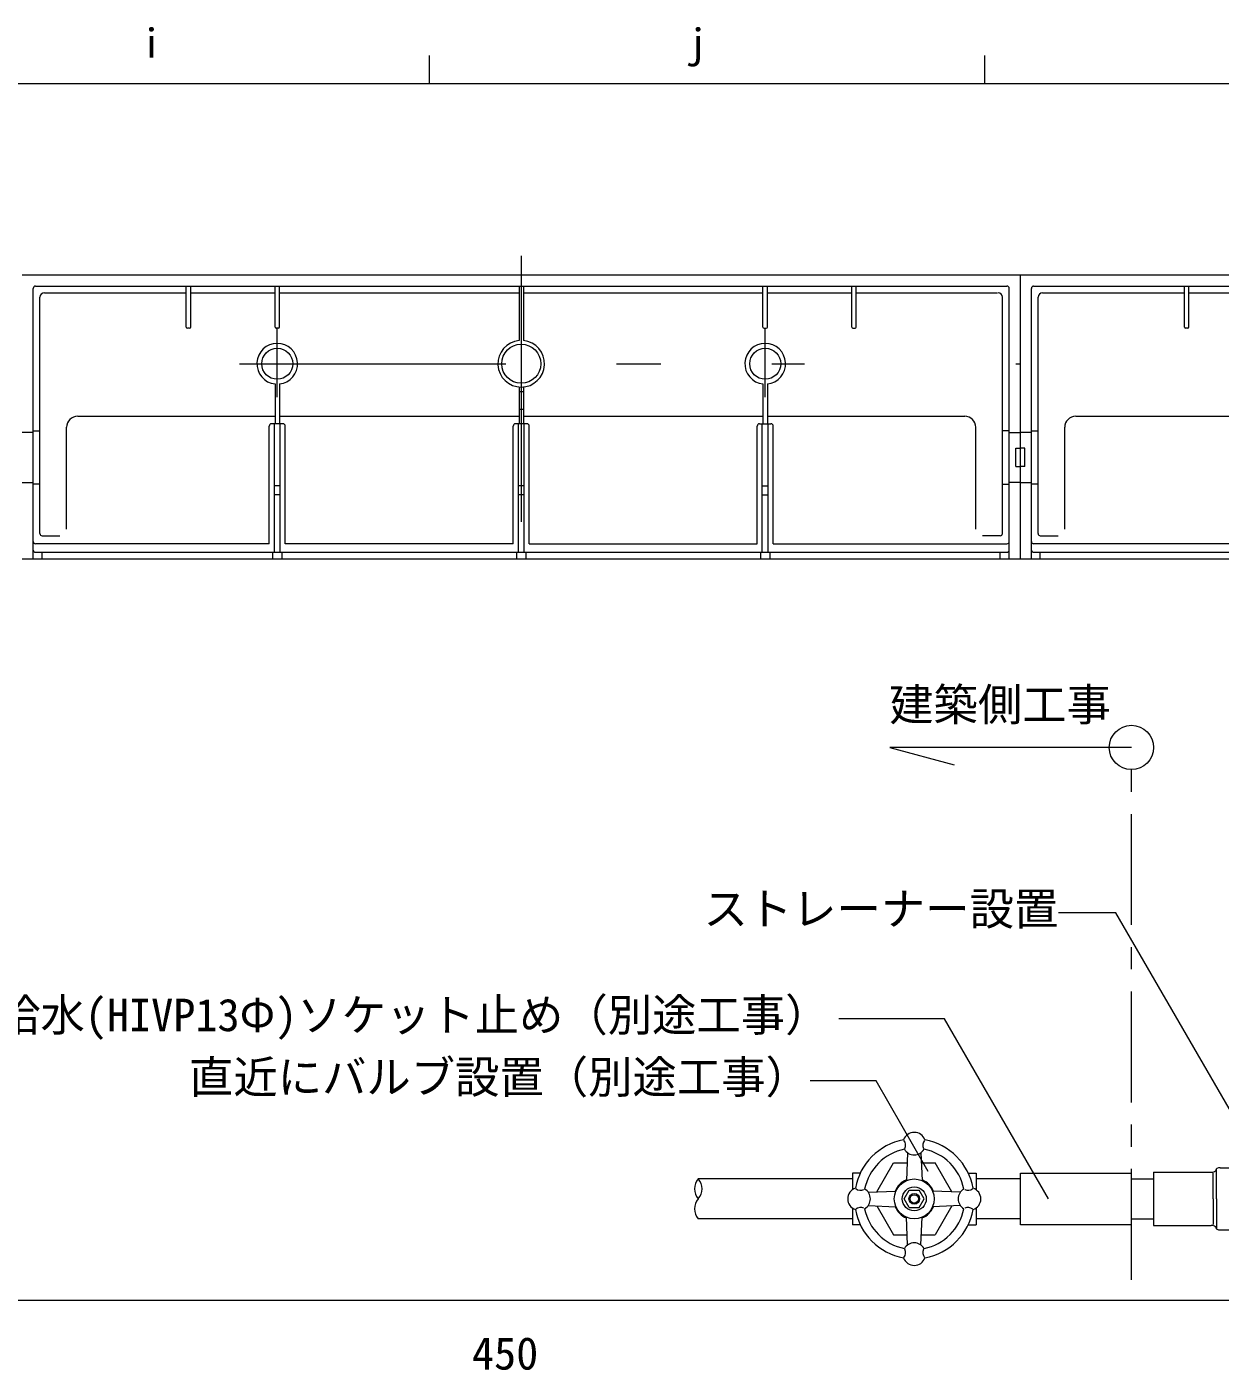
# Model space of a CAD drawing. Units: millimetres, scale not verified. Extents: x -1916 to 1917, y -1364 to 1364.
# Drawn here: x 217 to 755, y 759 to 1364 of the extents above; entities that cross this region are included whole.
import ezdxf
from ezdxf.enums import TextEntityAlignment as Align

# ---------------------------------------------------------------- set-up
doc = ezdxf.new("R2010")
doc.units = ezdxf.units.MM
doc.header["$LTSCALE"] = 10
doc.linetypes.add('CHAIN1', pattern=[8, 5, -1, 1, -1])
doc.linetypes.add('USER5', pattern=[24, 12, -5, 2, -5])
for name, color, linetype, lineweight in [('0-2_A-3', 3, 'USER5', 18), ('0-5_A-6', 7, 'Continuous', 18), ('0-6_A-7', 5, 'Continuous', 18), ('0-7_A-9', 3, 'Continuous', 18), ('0-C_B-0', 3, 'Continuous', 18), ('7-2', 4, 'Continuous', 5), ('7-4', 4, 'Continuous', 5), ('E-0', 4, 'Continuous', 5), ('F-4', 7, 'Continuous', 18)]:
    doc.layers.add(name, color=color, linetype=linetype, lineweight=lineweight)
doc.styles.add('ＭＳ ゴシック', font='')
doc.styles.get('ＭＳ ゴシック').set_extended_font_data('MS Gothic')

msp = doc.modelspace()

# ---------------------------------------------------------------- linework, layer by layer
at = {"layer": '0-2_A-3'}
for p, q in [((440.38, 1261.09), (440.38, 1115.64)), ((330.38, 1197.24), (330.38, 1228.48)), ((550.38, 1197.24), (550.38, 1228.48)), ((313.39, 1212.36), (568.07, 1212.36))]:
    msp.add_line(p, q, dxfattribs=at)
at = {"layer": '0-5_A-6'}
msp.add_line((-1134.62, 790.19), (1115.38, 790.19), dxfattribs=at)
at = {"layer": '0-6_A-7'}
for p, q in [((708.53, 964.89), (682.56, 964.89)), ((784.97, 832.49), (708.53, 964.89)), ((631.21, 917.07), (583.62, 917.07)), ((678.08, 835.88), (631.21, 917.07)), ((600.33, 889.08), (570.59, 889.08)), ((623.89, 848.27), (600.33, 889.08))]:
    msp.add_line(p, q, dxfattribs=at)
at = {"layer": '0-7_A-9'}
for p, q in [((665.38, 1252.36), (215.38, 1252.36)), ((665.38, 1252.36), (665.38, 1124.36)), ((220.38, 1124.36), (220.38, 1246.36)), ((221.38, 1247.36), (659.38, 1247.36)), ((223.4, 1135.81), (223.4, 1242.34)), ((225.4, 1244.34), (289.38, 1244.34)), ((289.38, 1228.86), (289.38, 1247.36)), ((291.38, 1228.86), (291.38, 1247.36)), ((291.38, 1244.34), (329.38, 1244.34)), ((329.38, 1228.86), (329.38, 1247.36)), ((331.38, 1228.86), (331.38, 1247.36)), ((331.38, 1244.34), (439.38, 1244.34)), ((439.38, 1247.36), (439.38, 1222.81)), ((441.38, 1247.36), (441.38, 1222.81)), ((441.38, 1244.34), (549.38, 1244.34)), ((549.38, 1228.86), (549.38, 1247.36)), ((551.38, 1228.86), (551.38, 1247.36)), ((551.38, 1244.34), (589.38, 1244.34)), ((589.38, 1228.86), (589.38, 1247.36)), ((591.38, 1228.86), (591.38, 1247.36)), ((591.38, 1244.34), (655.06, 1244.34)), ((657.36, 1135.81), (657.36, 1242.34)), ((660.38, 1124.36), (660.38, 1246.36)), ((290.88, 1228.36), (289.88, 1228.36)), ((330.88, 1228.36), (329.88, 1228.36)), ((549.88, 1228.36), (550.88, 1228.36)), ((589.88, 1228.36), (590.88, 1228.36)), ((663.38, 1212.36), (665.38, 1212.36)), ((329.38, 1203.25), (329.38, 1185.3)), ((331.38, 1203.25), (331.38, 1185.3)), ((439.38, 1201.91), (439.38, 1185.3)), ((441.38, 1199.7), (439.38, 1199.7)), ((441.38, 1201.91), (441.38, 1185.3)), ((549.38, 1203.25), (549.38, 1185.3)), ((551.38, 1203.25), (551.38, 1185.3)), ((240.43, 1188.72), (329.38, 1188.72)), ((331.38, 1188.72), (439.38, 1188.72)), ((441.38, 1191.7), (439.38, 1191.7)), ((441.38, 1188.72), (549.38, 1188.72)), ((551.38, 1188.72), (640.33, 1188.72)), ((220.38, 1181.42), (215.38, 1181.42)), ((220.38, 1182.13), (223.4, 1182.13)), ((235.43, 1137.81), (235.43, 1183.72)), ((326.79, 1131.23), (326.79, 1184.3)), ((332.97, 1185.3), (327.79, 1185.3)), ((329.08, 1127.36), (329.08, 1185.3)), ((331.68, 1127.36), (331.68, 1185.3)), ((333.97, 1131.23), (333.97, 1184.3)), ((436.79, 1131.23), (436.79, 1184.3)), ((442.97, 1185.3), (437.79, 1185.3)), ((439.08, 1127.36), (439.08, 1185.3)), ((441.68, 1127.36), (441.68, 1185.3)), ((443.97, 1131.23), (443.97, 1184.3)), ((546.79, 1131.23), (546.79, 1184.3)), ((547.79, 1185.3), (552.97, 1185.3)), ((549.08, 1127.36), (549.08, 1185.3)), ((551.68, 1127.36), (551.68, 1185.3)), ((553.97, 1131.23), (553.97, 1184.3)), ((645.33, 1137.81), (645.33, 1183.72)), ((660.38, 1182.13), (657.36, 1182.13)), ((660.38, 1181.42), (665.38, 1181.42)), ((663.38, 1165.98), (663.38, 1174.28)), ((663.38, 1174.28), (665.38, 1174.28)), ((663.38, 1165.98), (665.38, 1165.98)), ((215.38, 1158.84), (220.38, 1158.84)), ((223.4, 1158.13), (220.38, 1158.13)), ((331.68, 1157.36), (329.08, 1157.36)), ((441.68, 1157.36), (439.08, 1157.36)), ((549.08, 1157.36), (551.68, 1157.36)), ((657.36, 1158.13), (660.38, 1158.13)), ((665.38, 1158.84), (660.38, 1158.84)), ((331.68, 1153.34), (329.08, 1153.34)), ((441.68, 1153.34), (439.08, 1153.34)), ((549.08, 1153.34), (551.68, 1153.34)), ((224.4, 1134.81), (232.43, 1134.81)), ((656.36, 1134.81), (648.33, 1134.81)), ((326.79, 1131.23), (221.38, 1131.23)), ((221.38, 1127.36), (659.38, 1127.36)), ((224.38, 1124.36), (224.38, 1127.36)), ((328.28, 1127.36), (328.28, 1124.36)), ((332.48, 1127.36), (332.48, 1124.36)), ((436.79, 1131.23), (333.97, 1131.23)), ((438.28, 1127.36), (438.28, 1124.36)), ((442.48, 1127.36), (442.48, 1124.36)), ((443.97, 1131.23), (546.79, 1131.23)), ((548.28, 1127.36), (548.28, 1124.36)), ((552.48, 1127.36), (552.48, 1124.36)), ((553.97, 1131.23), (659.38, 1131.23)), ((656.38, 1124.36), (656.38, 1127.36)), ((215.38, 1124.36), (665.38, 1124.36))]:
    msp.add_line(p, q, dxfattribs=at)
for centre, radius in [((330.38, 1212.36), 7), ((440.38, 1212.36), 8.8), ((550.38, 1212.36), 7)]:
    msp.add_circle(centre, radius, dxfattribs=at)
for centre, radius, start, end in [((221.38, 1246.36), 1, 90, 180), ((225.4, 1242.34), 2, 90, 180), ((655.36, 1242.34), 2, 0, 90), ((659.38, 1246.36), 1, 0, 90), ((289.88, 1228.86), 0.5, 180, 270), ((290.88, 1228.86), 0.5, 270, 0), ((329.88, 1228.86), 0.5, 180, 270), ((330.88, 1228.86), 0.5, 270, 0), ((549.88, 1228.86), 0.5, 180, 270), ((550.88, 1228.86), 0.5, 270, 0), ((589.88, 1228.86), 0.5, 180, 270), ((590.88, 1228.86), 0.5, 270, 0), ((330.38, 1212.36), 9.17, 276.26258, 263.73742), ((440.38, 1212.36), 10.5, 95.46502, 84.53498), ((550.38, 1212.36), 9.17, 276.26258, 263.73742), ((240.43, 1183.72), 5, 90, 180), ((640.33, 1183.72), 5, 0, 90), ((327.79, 1184.3), 1, 90, 180), ((332.97, 1184.3), 1, 0, 90), ((437.79, 1184.3), 1, 90, 180), ((442.97, 1184.3), 1, 0, 90), ((547.79, 1184.3), 1, 90, 180), ((552.97, 1184.3), 1, 0, 90), ((224.4, 1135.81), 1, 180, 270), ((656.36, 1135.81), 1, 270, 0), ((221.38, 1132.23), 1, 180, 270), ((221.38, 1128.36), 1, 180, 270), ((659.38, 1132.23), 1, 270, 360), ((659.38, 1128.36), 1, 270, 0)]:
    msp.add_arc(centre, radius, start, end, dxfattribs=at)
at = {"layer": '0-C_B-0'}
for p, q in [((665.38, 1252.36), (665.38, 1124.36)), ((1115.38, 1252.36), (665.38, 1252.36)), ((670.38, 1124.36), (670.38, 1246.36)), ((671.38, 1247.36), (1109.38, 1247.36)), ((673.4, 1135.81), (673.4, 1242.34)), ((675.4, 1244.34), (739.38, 1244.34)), ((739.38, 1228.86), (739.38, 1247.36)), ((741.38, 1228.86), (741.38, 1247.36)), ((741.38, 1244.34), (779.38, 1244.34)), ((740.88, 1228.36), (739.88, 1228.36)), ((690.43, 1188.72), (779.38, 1188.72)), ((670.38, 1181.42), (665.38, 1181.42)), ((670.38, 1182.13), (673.4, 1182.13)), ((685.43, 1137.81), (685.43, 1183.72)), ((667.38, 1174.28), (665.38, 1174.28)), ((667.38, 1165.98), (667.38, 1174.28)), ((667.38, 1165.98), (665.38, 1165.98)), ((665.38, 1158.84), (670.38, 1158.84)), ((673.4, 1158.13), (670.38, 1158.13)), ((674.4, 1134.81), (682.43, 1134.81)), ((776.79, 1131.23), (671.38, 1131.23)), ((671.38, 1127.36), (1109.38, 1127.36)), ((674.38, 1124.36), (674.38, 1127.36)), ((665.38, 1124.36), (1115.38, 1124.36))]:
    msp.add_line(p, q, dxfattribs=at)
for centre, radius, start, end in [((671.38, 1246.36), 1, 90, 180), ((675.4, 1242.34), 2, 90, 180), ((739.88, 1228.86), 0.5, 180, 270), ((740.88, 1228.86), 0.5, 270, 0), ((690.43, 1183.72), 5, 90, 180), ((674.4, 1135.81), 1, 180, 270), ((671.38, 1132.23), 1, 180, 270), ((671.38, 1128.36), 1, 180, 270)]:
    msp.add_arc(centre, radius, start, end, dxfattribs=at)
at = {"layer": '7-2'}
for p, q in [((614.58, 856.64), (614.04, 844.14)), ((620.58, 856.64), (621.12, 844.14)), ((600.7, 839.03), (608.22, 852.06)), ((608.22, 852.06), (614.38, 852.06)), ((620.78, 852.06), (626.93, 852.06)), ((634.45, 839.03), (626.93, 852.06)), ((589.68, 844.86), (520.22, 844.86)), ((593.21, 847.5), (589.68, 847.5)), ((589.68, 847.5), (589.68, 839.99)), ((641.94, 847.5), (645.48, 847.5)), ((645.48, 847.5), (645.48, 839.99)), ((665.48, 844.86), (645.48, 844.86)), ((665.48, 847.51), (715.48, 847.51)), ((665.48, 824.23), (665.48, 847.51)), ((715.48, 824.23), (715.48, 847.51)), ((596.8, 838.86), (609.3, 839.4)), ((613.07, 835.86), (615.33, 839.76)), ((615.33, 831.96), (613.07, 835.86)), ((615.33, 839.76), (619.83, 839.76)), ((622.08, 835.86), (619.83, 839.76)), ((619.83, 831.96), (622.08, 835.86)), ((638.35, 838.86), (625.85, 839.4)), ((589.68, 831.74), (589.68, 824.22)), ((596.8, 832.86), (609.3, 832.32)), ((600.7, 832.69), (608.22, 819.66)), ((615.33, 831.96), (619.83, 831.96)), ((638.35, 832.86), (625.85, 832.32)), ((634.45, 832.69), (626.93, 819.66)), ((645.48, 831.74), (645.48, 824.22)), ((589.68, 826.86), (520.22, 826.86)), ((593.21, 824.22), (589.68, 824.22)), ((614.58, 815.09), (614.04, 827.59)), ((620.58, 815.09), (621.12, 827.59)), ((641.94, 824.22), (645.48, 824.22)), ((665.48, 826.86), (645.48, 826.86)), ((715.48, 824.23), (665.48, 824.23)), ((608.22, 819.66), (614.38, 819.66)), ((620.78, 819.66), (626.93, 819.66))]:
    msp.add_line(p, q, dxfattribs=at)
for radius in [9, 5.4, 2.4, 1.89]:
    msp.add_circle((617.58, 835.86), radius, dxfattribs=at)
for centre, radius, start, end in [((617.58, 835.86), 27, 100.28373, 169.71627), ((617.58, 860.76), 5.1, 19.06973, 160.93029), ((610.31, 860.08), 3.4, 333.93864, 39.44332), ((624.85, 860.08), 3.4, 140.55666, 206.06134), ((617.58, 835.86), 27, 10.28374, 79.71628), ((617.58, 835.86), 22.8, 101.19368, 168.80632), ((617.58, 860.76), 5.1, 209.78922, 330.21078), ((617.58, 835.86), 22.8, 11.19369, 78.80629), ((525.25, 840.36), 6.75, 138.19, 221.81001), ((515.18, 840.36), 6.75, 318.19, 41.81001), ((617.58, 835.86), 9.3, 112.28716, 157.71278), ((617.58, 835.86), 9.3, 22.2872, 67.71308), ((525.25, 831.36), 6.75, 138.19, 221.81001), ((592.68, 835.86), 5.1, 109.06971, 250.93028), ((593.36, 843.13), 3.4, 230.55666, 296.06134), ((592.68, 835.86), 5.1, 299.78921, 60.2108), ((642.48, 835.86), 5.1, 119.78922, 240.21076), ((641.8, 843.13), 3.4, 243.93864, 309.44331), ((642.48, 835.86), 5.1, 289.06974, 70.93026), ((617.58, 835.86), 27, 190.28373, 259.71627), ((593.36, 828.59), 3.4, 63.93866, 129.44334), ((617.58, 835.86), 22.8, 191.19368, 258.80632), ((617.58, 835.86), 9.3, 202.28689, 247.71278), ((617.58, 835.86), 9.3, 292.28693, 337.7131), ((617.58, 835.86), 22.8, 281.19371, 348.80631), ((617.58, 835.86), 27, 280.28371, 349.71626), ((641.8, 828.59), 3.4, 50.55669, 116.06136), ((610.31, 811.65), 3.4, 320.55666, 26.06134), ((617.58, 810.96), 5.1, 29.78922, 150.21078), ((624.85, 811.65), 3.4, 153.93864, 219.44332), ((617.58, 810.96), 5.1, 199.06971, 340.93027)]:
    msp.add_arc(centre, radius, start, end, dxfattribs=at)
at = {"layer": '7-4'}
for p, q in [((725.48, 847.87), (725.48, 823.87)), ((725.48, 847.87), (751.48, 847.87)), ((753.91, 835.87), (753.91, 849.2)), ((755.48, 849.87), (765.48, 849.87)), ((715.48, 844.86), (725.48, 844.86)), ((752.34, 835.87), (752.34, 847.48)), ((752.34, 835.87), (752.34, 824.26)), ((753.91, 835.87), (753.91, 822.55)), ((715.48, 826.86), (725.48, 826.86)), ((725.48, 823.87), (751.48, 823.87)), ((755.48, 821.87), (765.48, 821.87))]:
    msp.add_line(p, q, dxfattribs=at)
for centre, start_param, end_param in [((751.48, 848.87), 1.570796, 3.141593), ((755.48, 848.87), 4.712389, 6.283185), ((751.48, 822.87), 3.141593, 4.712389), ((755.48, 822.87), 6.283185, 7.853982)]:
    msp.add_ellipse(centre, major_axis=(-2, 0), ratio=0.5, start_param=start_param, end_param=end_param, dxfattribs=at)
at = {"layer": 'E-0', "color": 7, "linetype": 'CHAIN1', "lineweight": 9}
msp.add_line((715.48, 799.38), (715.48, 1039.37), dxfattribs=at)
at = {"layer": 'E-0', "color": 7, "lineweight": 9}
msp.add_lwpolyline([(715.48, 1039.37), (606.58, 1039.37), (635.56, 1031.6)], dxfattribs=at)
msp.add_circle((715.48, 1039.37), 10, dxfattribs=at)
at = {"layer": 'F-4'}
for p, q in [((399.08, 1338.76), (399.08, 1351.27)), ((649.35, 1338.76), (649.35, 1351.27)), ((-1915.97, 1338.76), (1900.73, 1338.76))]:
    msp.add_line(p, q, dxfattribs=at)

# ---------------------------------------------------------------- texts
at = {"layer": '0-5_A-6', "style": 'ＭＳ ゴシック'}
msp.add_text('450', height=14.66, dxfattribs=at).set_placement((418.15, 754.5), align=Align.BOTTOM_LEFT)
at = {"layer": '0-6_A-7', "color": 7, "style": 'ＭＳ ゴシック'}
for s, p in [('ストレーナー設置', (522.56, 954.89)), ('一次給水(HIVP13Φ)ソケット止め（別途工事）', (163.62, 907.07)), ('直近にバルブ設置（別途工事）', (290.59, 879.08))]:
    msp.add_text(s, height=14.66, dxfattribs=at).set_placement(p, align=Align.BOTTOM_LEFT)
at = {"layer": 'E-0', "color": 7, "style": 'ＭＳ ゴシック'}
msp.add_text('建築側工事', height=14.66, dxfattribs=at).set_placement((606.26, 1047.01), align=Align.BOTTOM_LEFT)
at = {"layer": 'F-4', "style": 'ＭＳ ゴシック'}
for s, p in [('i', (269.16, 1346.33)), ('j', (515.28, 1346.33))]:
    msp.add_text(s, height=13.2, dxfattribs=at).set_placement(p, align=Align.BOTTOM_LEFT)

doc.saveas('drawing.dxf')
